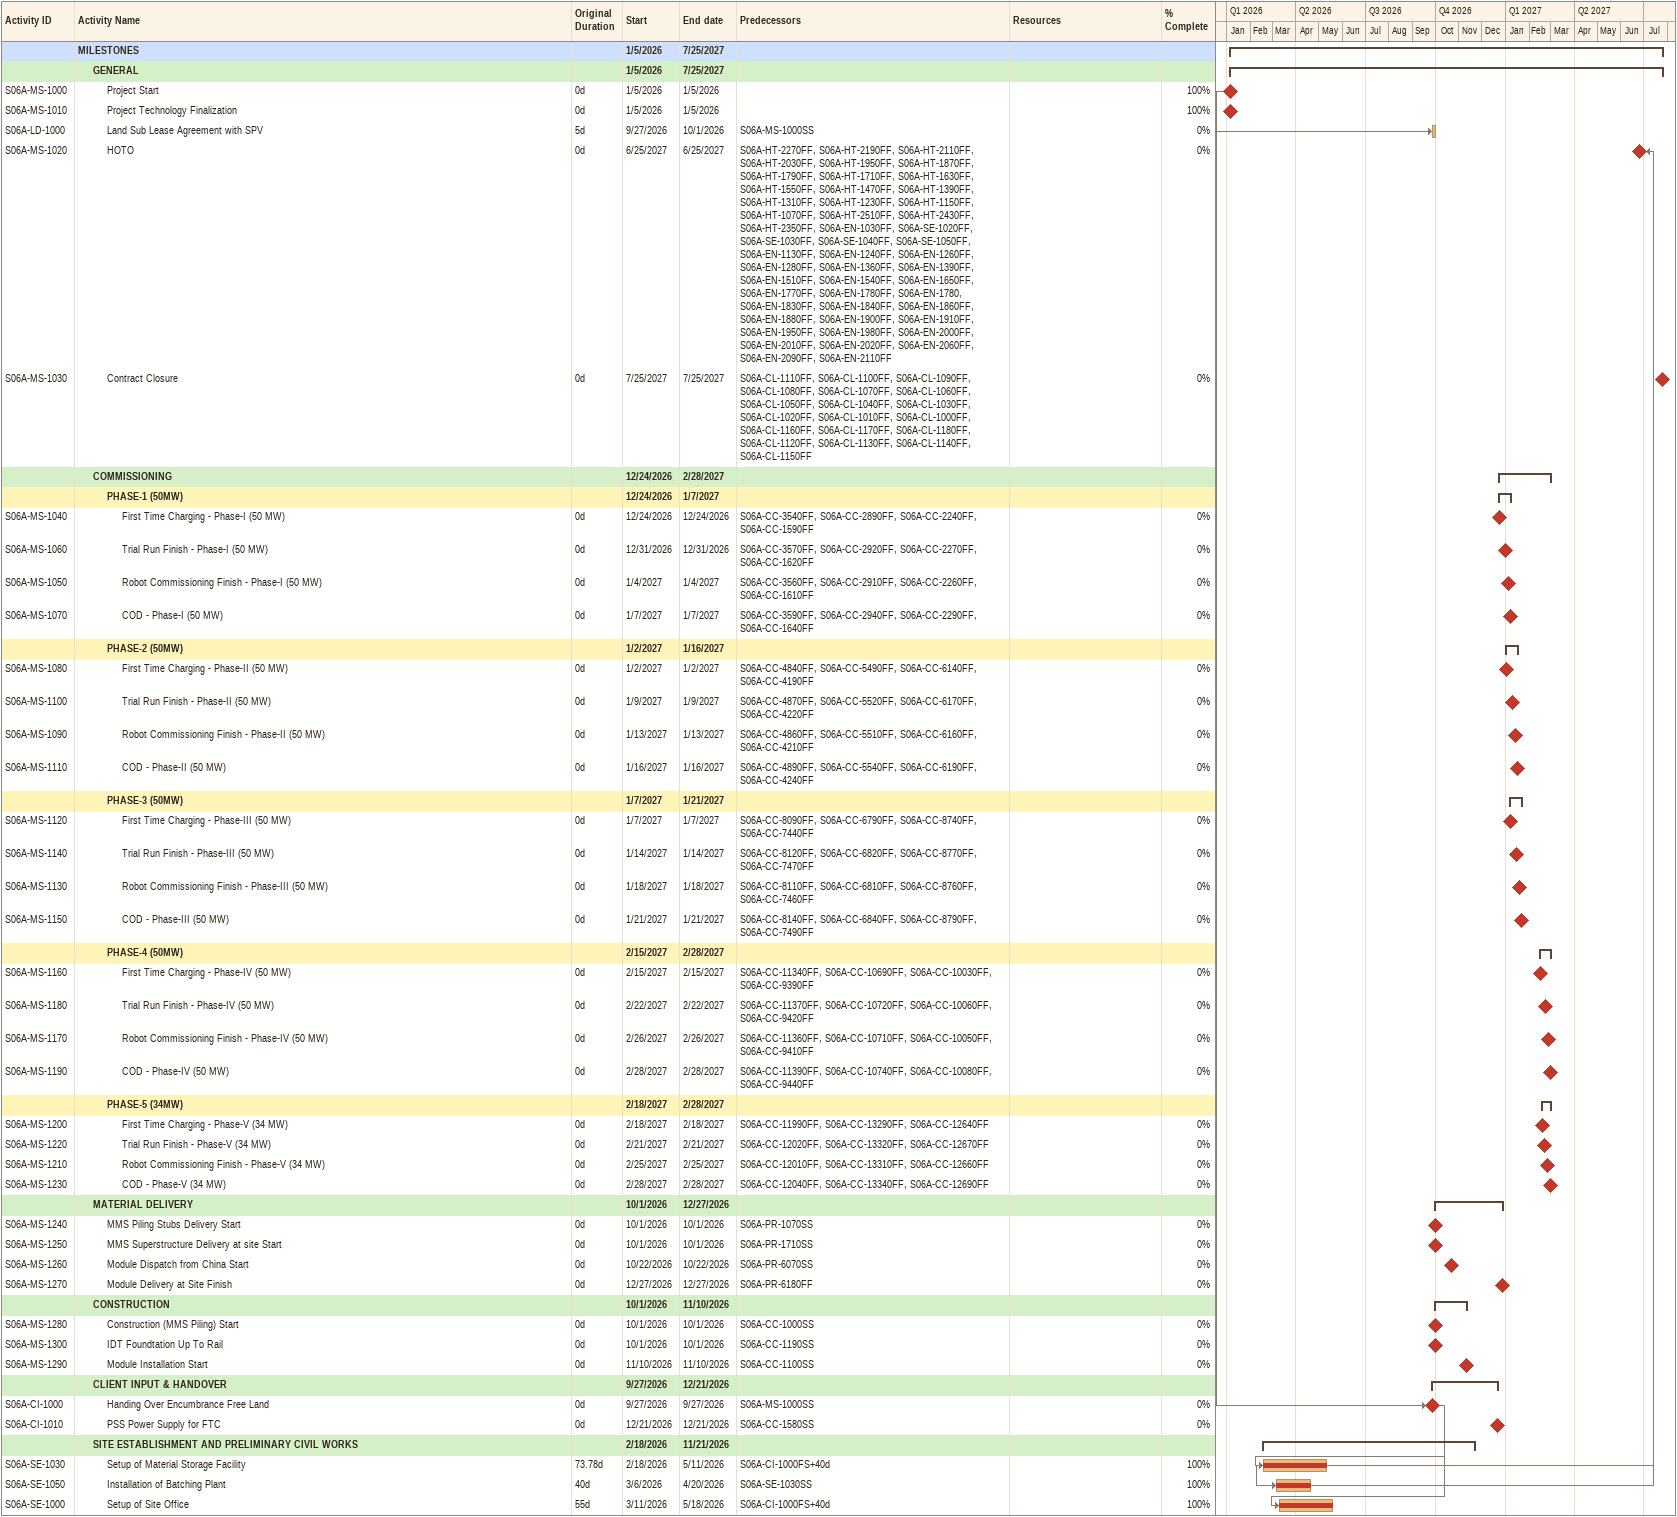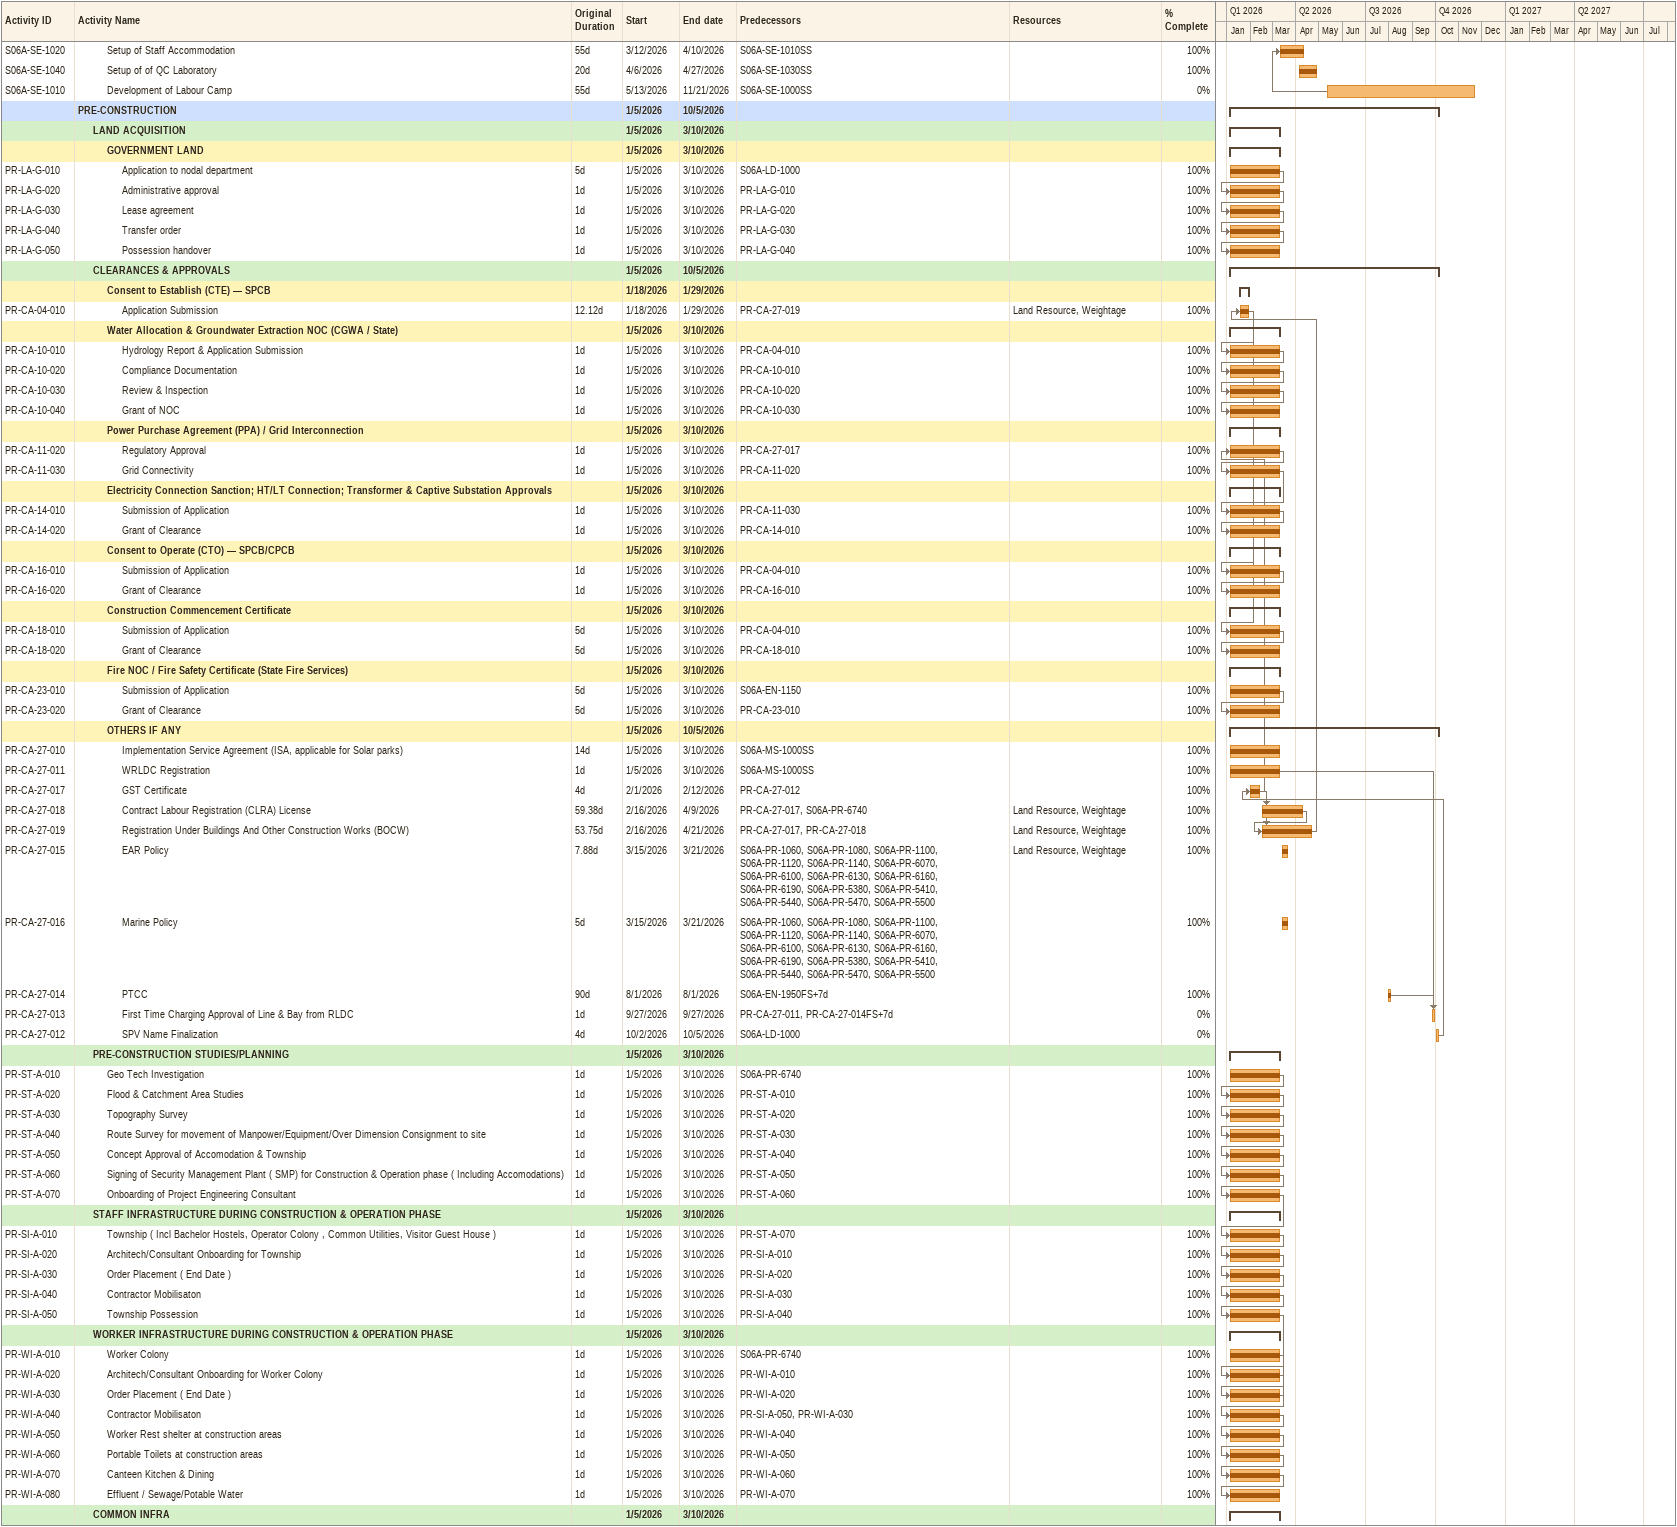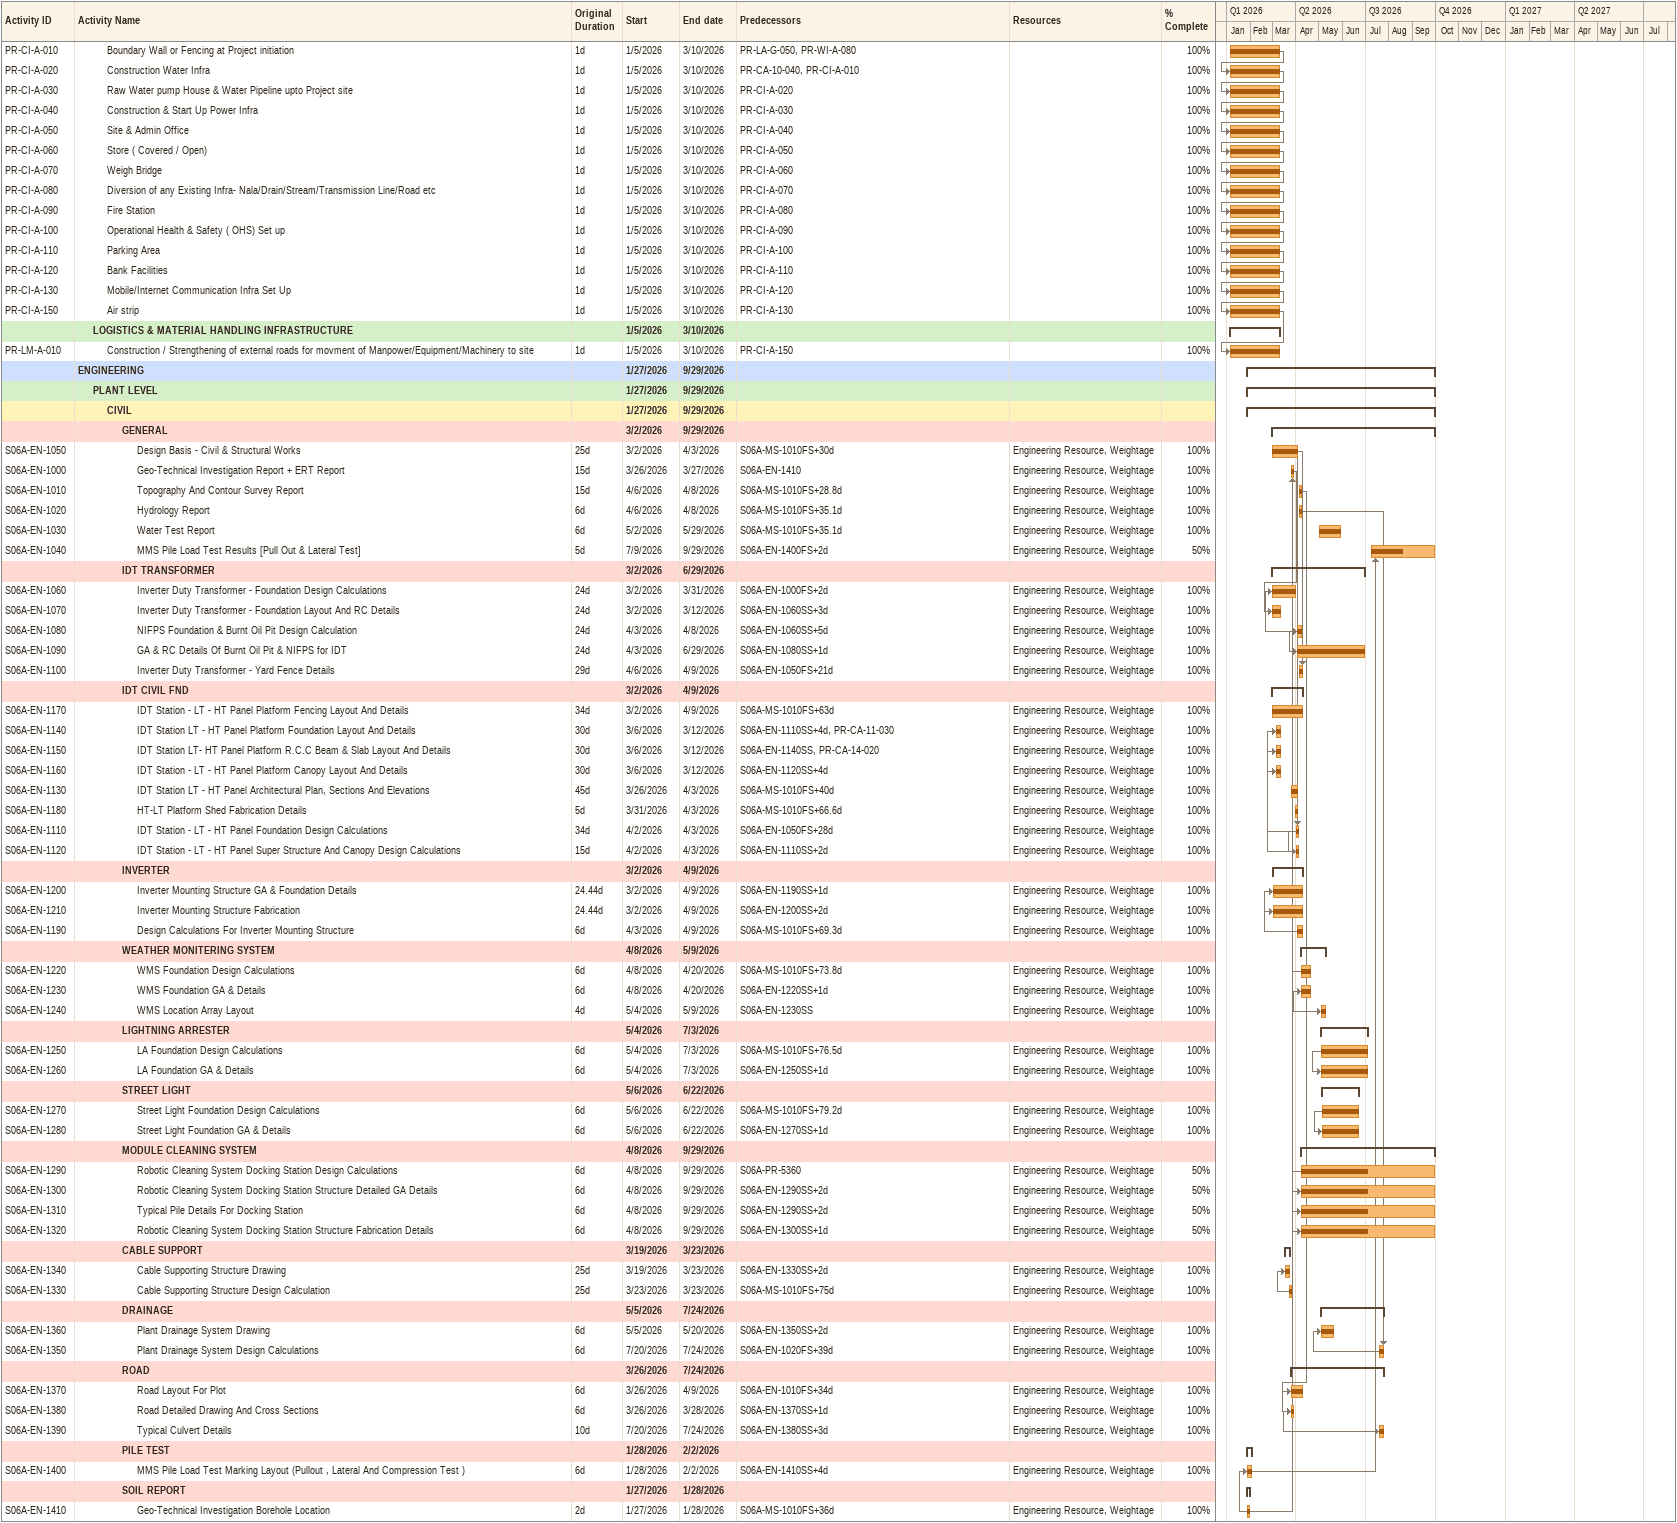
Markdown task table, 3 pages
| ID | Level | Task | Original duration | Start | Finish | Predecessors | Resources | % complete |
|---|---|---|---|---|---|---|---|---|
|  | 1 | **MILESTONES** |  | 2026-01-05 | 2027-07-25 |  |  |  |
|  | 2 | **GENERAL** |  | 2026-01-05 | 2027-07-25 |  |  |  |
| S06A-MS-1000 | 3 | Project Start | 0d | 2026-01-05 | 2026-01-05 |  |  | 100 |
| S06A-MS-1010 | 3 | Project Technology Finalization | 0d | 2026-01-05 | 2026-01-05 |  |  | 100 |
| S06A-LD-1000 | 3 | Land Sub Lease Agreement with SPV | 5d | 2026-09-27 | 2026-10-01 | S06A-MS-1000SS |  | 0 |
| S06A-MS-1020 | 3 | HOTO | 0d | 2027-06-25 | 2027-06-25 | S06A-HT-2270FF, S06A-HT-2190FF, S06A-HT-2110FF, S06A-HT-2030FF, S06A-HT-1950FF, S06A-HT-1870FF, S06A-HT-1790FF, S06A-HT-1710FF, S06A-HT-1630FF, S06A-HT-1550FF, S06A-HT-1470FF, S06A-HT-1390FF, S06A-HT-1310FF, S06A-HT-1230FF, S06A-HT-1150FF, S06A-HT-1070FF, S06A-HT-2510FF, S06A-HT-2430FF, S06A-HT-2350FF, S06A-EN-1030FF, S06A-SE-1020FF, S06A-SE-1030FF, S06A-SE-1040FF, S06A-SE-1050FF, S06A-EN-1130FF, S06A-EN-1240FF, S06A-EN-1260FF, S06A-EN-1280FF, S06A-EN-1360FF, S06A-EN-1390FF, S06A-EN-1510FF, S06A-EN-1540FF, S06A-EN-1650FF, S06A-EN-1770FF, S06A-EN-1780FF, S06A-EN-1780, S06A-EN-1830FF, S06A-EN-1840FF, S06A-EN-1860FF, S06A-EN-1880FF, S06A-EN-1900FF, S06A-EN-1910FF, S06A-EN-1950FF, S06A-EN-1980FF, S06A-EN-2000FF, S06A-EN-2010FF, S06A-EN-2020FF, S06A-EN-2060FF, S06A-EN-2090FF, S06A-EN-2110FF |  | 0 |
| S06A-MS-1030 | 3 | Contract Closure | 0d | 2027-07-25 | 2027-07-25 | S06A-CL-1110FF, S06A-CL-1100FF, S06A-CL-1090FF, S06A-CL-1080FF, S06A-CL-1070FF, S06A-CL-1060FF, S06A-CL-1050FF, S06A-CL-1040FF, S06A-CL-1030FF, S06A-CL-1020FF, S06A-CL-1010FF, S06A-CL-1000FF, S06A-CL-1160FF, S06A-CL-1170FF, S06A-CL-1180FF, S06A-CL-1120FF, S06A-CL-1130FF, S06A-CL-1140FF, S06A-CL-1150FF |  | 0 |
|  | 2 | **COMMISSIONING** |  | 2026-12-24 | 2027-02-28 |  |  |  |
|  | 3 | **PHASE-1 (50MW)** |  | 2026-12-24 | 2027-01-07 |  |  |  |
| S06A-MS-1040 | 4 | First Time Charging - Phase-I (50 MW) | 0d | 2026-12-24 | 2026-12-24 | S06A-CC-3540FF, S06A-CC-2890FF, S06A-CC-2240FF, S06A-CC-1590FF |  | 0 |
| S06A-MS-1060 | 4 | Trial Run Finish - Phase-I (50 MW) | 0d | 2026-12-31 | 2026-12-31 | S06A-CC-3570FF, S06A-CC-2920FF, S06A-CC-2270FF, S06A-CC-1620FF |  | 0 |
| S06A-MS-1050 | 4 | Robot Commissioning Finish - Phase-I (50 MW) | 0d | 2027-01-04 | 2027-01-04 | S06A-CC-3560FF, S06A-CC-2910FF, S06A-CC-2260FF, S06A-CC-1610FF |  | 0 |
| S06A-MS-1070 | 4 | COD - Phase-I (50 MW) | 0d | 2027-01-07 | 2027-01-07 | S06A-CC-3590FF, S06A-CC-2940FF, S06A-CC-2290FF, S06A-CC-1640FF |  | 0 |
|  | 3 | **PHASE-2 (50MW)** |  | 2027-01-02 | 2027-01-16 |  |  |  |
| S06A-MS-1080 | 4 | First Time Charging - Phase-II (50 MW) | 0d | 2027-01-02 | 2027-01-02 | S06A-CC-4840FF, S06A-CC-5490FF, S06A-CC-6140FF, S06A-CC-4190FF |  | 0 |
| S06A-MS-1100 | 4 | Trial Run Finish - Phase-II (50 MW) | 0d | 2027-01-09 | 2027-01-09 | S06A-CC-4870FF, S06A-CC-5520FF, S06A-CC-6170FF, S06A-CC-4220FF |  | 0 |
| S06A-MS-1090 | 4 | Robot Commissioning Finish - Phase-II (50 MW) | 0d | 2027-01-13 | 2027-01-13 | S06A-CC-4860FF, S06A-CC-5510FF, S06A-CC-6160FF, S06A-CC-4210FF |  | 0 |
| S06A-MS-1110 | 4 | COD - Phase-II (50 MW) | 0d | 2027-01-16 | 2027-01-16 | S06A-CC-4890FF, S06A-CC-5540FF, S06A-CC-6190FF, S06A-CC-4240FF |  | 0 |
|  | 3 | **PHASE-3 (50MW)** |  | 2027-01-07 | 2027-01-21 |  |  |  |
| S06A-MS-1120 | 4 | First Time Charging - Phase-III (50 MW) | 0d | 2027-01-07 | 2027-01-07 | S06A-CC-8090FF, S06A-CC-6790FF, S06A-CC-8740FF, S06A-CC-7440FF |  | 0 |
| S06A-MS-1140 | 4 | Trial Run Finish - Phase-III (50 MW) | 0d | 2027-01-14 | 2027-01-14 | S06A-CC-8120FF, S06A-CC-6820FF, S06A-CC-8770FF, S06A-CC-7470FF |  | 0 |
| S06A-MS-1130 | 4 | Robot Commissioning Finish - Phase-III (50 MW) | 0d | 2027-01-18 | 2027-01-18 | S06A-CC-8110FF, S06A-CC-6810FF, S06A-CC-8760FF, S06A-CC-7460FF |  | 0 |
| S06A-MS-1150 | 4 | COD - Phase-III (50 MW) | 0d | 2027-01-21 | 2027-01-21 | S06A-CC-8140FF, S06A-CC-6840FF, S06A-CC-8790FF, S06A-CC-7490FF |  | 0 |
|  | 3 | **PHASE-4 (50MW)** |  | 2027-02-15 | 2027-02-28 |  |  |  |
| S06A-MS-1160 | 4 | First Time Charging - Phase-IV (50 MW) | 0d | 2027-02-15 | 2027-02-15 | S06A-CC-11340FF, S06A-CC-10690FF, S06A-CC-10030FF, S06A-CC-9390FF |  | 0 |
| S06A-MS-1180 | 4 | Trial Run Finish - Phase-IV (50 MW) | 0d | 2027-02-22 | 2027-02-22 | S06A-CC-11370FF, S06A-CC-10720FF, S06A-CC-10060FF, S06A-CC-9420FF |  | 0 |
| S06A-MS-1170 | 4 | Robot Commissioning Finish - Phase-IV (50 MW) | 0d | 2027-02-26 | 2027-02-26 | S06A-CC-11360FF, S06A-CC-10710FF, S06A-CC-10050FF, S06A-CC-9410FF |  | 0 |
| S06A-MS-1190 | 4 | COD - Phase-IV (50 MW) | 0d | 2027-02-28 | 2027-02-28 | S06A-CC-11390FF, S06A-CC-10740FF, S06A-CC-10080FF, S06A-CC-9440FF |  | 0 |
|  | 3 | **PHASE-5 (34MW)** |  | 2027-02-18 | 2027-02-28 |  |  |  |
| S06A-MS-1200 | 4 | First Time Charging - Phase-V (34 MW) | 0d | 2027-02-18 | 2027-02-18 | S06A-CC-11990FF, S06A-CC-13290FF, S06A-CC-12640FF |  | 0 |
| S06A-MS-1220 | 4 | Trial Run Finish - Phase-V (34 MW) | 0d | 2027-02-21 | 2027-02-21 | S06A-CC-12020FF, S06A-CC-13320FF, S06A-CC-12670FF |  | 0 |
| S06A-MS-1210 | 4 | Robot Commissioning Finish - Phase-V (34 MW) | 0d | 2027-02-25 | 2027-02-25 | S06A-CC-12010FF, S06A-CC-13310FF, S06A-CC-12660FF |  | 0 |
| S06A-MS-1230 | 4 | COD - Phase-V (34 MW) | 0d | 2027-02-28 | 2027-02-28 | S06A-CC-12040FF, S06A-CC-13340FF, S06A-CC-12690FF |  | 0 |
|  | 2 | **MATERIAL DELIVERY** |  | 2026-10-01 | 2026-12-27 |  |  |  |
| S06A-MS-1240 | 3 | MMS Piling Stubs Delivery Start | 0d | 2026-10-01 | 2026-10-01 | S06A-PR-1070SS |  | 0 |
| S06A-MS-1250 | 3 | MMS Superstructure Delivery at site Start | 0d | 2026-10-01 | 2026-10-01 | S06A-PR-1710SS |  | 0 |
| S06A-MS-1260 | 3 | Module Dispatch from China Start | 0d | 2026-10-22 | 2026-10-22 | S06A-PR-6070SS |  | 0 |
| S06A-MS-1270 | 3 | Module Delivery at Site Finish | 0d | 2026-12-27 | 2026-12-27 | S06A-PR-6180FF |  | 0 |
|  | 2 | **CONSTRUCTION** |  | 2026-10-01 | 2026-11-10 |  |  |  |
| S06A-MS-1280 | 3 | Construction (MMS Piling) Start | 0d | 2026-10-01 | 2026-10-01 | S06A-CC-1000SS |  | 0 |
| S06A-MS-1300 | 3 | IDT Foundtation Up To Rail | 0d | 2026-10-01 | 2026-10-01 | S06A-CC-1190SS |  | 0 |
| S06A-MS-1290 | 3 | Module Installation Start | 0d | 2026-11-10 | 2026-11-10 | S06A-CC-1100SS |  | 0 |
|  | 2 | **CLIENT INPUT & HANDOVER** |  | 2026-09-27 | 2026-12-21 |  |  |  |
| S06A-CI-1000 | 3 | Handing Over Encumbrance Free Land | 0d | 2026-09-27 | 2026-09-27 | S06A-MS-1000SS |  | 0 |
| S06A-CI-1010 | 3 | PSS Power Supply for FTC | 0d | 2026-12-21 | 2026-12-21 | S06A-CC-1580SS |  | 0 |
|  | 2 | **SITE ESTABLISHMENT AND PRELIMINARY CIVIL WORKS** |  | 2026-02-18 | 2026-11-21 |  |  |  |
| S06A-SE-1030 | 3 | Setup of Material Storage Facility | 73.78d | 2026-02-18 | 2026-05-11 | S06A-CI-1000FS+40d |  | 100 |
| S06A-SE-1050 | 3 | Installation of Batching Plant | 40d | 2026-03-06 | 2026-04-20 | S06A-SE-1030SS |  | 100 |
| S06A-SE-1000 | 3 | Setup of Site Office | 55d | 2026-03-11 | 2026-05-18 | S06A-CI-1000FS+40d |  | 100 |
| S06A-SE-1020 | 3 | Setup of Staff Accommodation | 55d | 2026-03-12 | 2026-04-10 | S06A-SE-1010SS |  | 100 |
| S06A-SE-1040 | 3 | Setup of of QC Laboratory | 20d | 2026-04-06 | 2026-04-27 | S06A-SE-1030SS |  | 100 |
| S06A-SE-1010 | 3 | Development of Labour Camp | 55d | 2026-05-13 | 2026-11-21 | S06A-SE-1000SS |  | 0 |
|  | 1 | **PRE-CONSTRUCTION** |  | 2026-01-05 | 2026-10-05 |  |  |  |
|  | 2 | **LAND ACQUISITION** |  | 2026-01-05 | 2026-03-10 |  |  |  |
|  | 3 | **GOVERNMENT LAND** |  | 2026-01-05 | 2026-03-10 |  |  |  |
| PR-LA-G-010 | 4 | Application to nodal department | 5d | 2026-01-05 | 2026-03-10 | S06A-LD-1000 |  | 100 |
| PR-LA-G-020 | 4 | Administrative approval | 1d | 2026-01-05 | 2026-03-10 | PR-LA-G-010 |  | 100 |
| PR-LA-G-030 | 4 | Lease agreement | 1d | 2026-01-05 | 2026-03-10 | PR-LA-G-020 |  | 100 |
| PR-LA-G-040 | 4 | Transfer order | 1d | 2026-01-05 | 2026-03-10 | PR-LA-G-030 |  | 100 |
| PR-LA-G-050 | 4 | Possession handover | 1d | 2026-01-05 | 2026-03-10 | PR-LA-G-040 |  | 100 |
|  | 2 | **CLEARANCES & APPROVALS** |  | 2026-01-05 | 2026-10-05 |  |  |  |
|  | 3 | **Consent to Establish (CTE) — SPCB** |  | 2026-01-18 | 2026-01-29 |  |  |  |
| PR-CA-04-010 | 4 | Application Submission | 12.12d | 2026-01-18 | 2026-01-29 | PR-CA-27-019 | Land Resource, Weightage | 100 |
|  | 3 | **Water Allocation & Groundwater Extraction NOC (CGWA / State)** |  | 2026-01-05 | 2026-03-10 |  |  |  |
| PR-CA-10-010 | 4 | Hydrology Report & Application Submission | 1d | 2026-01-05 | 2026-03-10 | PR-CA-04-010 |  | 100 |
| PR-CA-10-020 | 4 | Compliance Documentation | 1d | 2026-01-05 | 2026-03-10 | PR-CA-10-010 |  | 100 |
| PR-CA-10-030 | 4 | Review & Inspection | 1d | 2026-01-05 | 2026-03-10 | PR-CA-10-020 |  | 100 |
| PR-CA-10-040 | 4 | Grant of NOC | 1d | 2026-01-05 | 2026-03-10 | PR-CA-10-030 |  | 100 |
|  | 3 | **Power Purchase Agreement (PPA) / Grid Interconnection** |  | 2026-01-05 | 2026-03-10 |  |  |  |
| PR-CA-11-020 | 4 | Regulatory Approval | 1d | 2026-01-05 | 2026-03-10 | PR-CA-27-017 |  | 100 |
| PR-CA-11-030 | 4 | Grid Connectivity | 1d | 2026-01-05 | 2026-03-10 | PR-CA-11-020 |  | 100 |
|  | 3 | **Electricity Connection Sanction; HT/LT Connection; Transformer & Captive Substation Approvals** |  | 2026-01-05 | 2026-03-10 |  |  |  |
| PR-CA-14-010 | 4 | Submission of Application | 1d | 2026-01-05 | 2026-03-10 | PR-CA-11-030 |  | 100 |
| PR-CA-14-020 | 4 | Grant of Clearance | 1d | 2026-01-05 | 2026-03-10 | PR-CA-14-010 |  | 100 |
|  | 3 | **Consent to Operate (CTO) — SPCB/CPCB** |  | 2026-01-05 | 2026-03-10 |  |  |  |
| PR-CA-16-010 | 4 | Submission of Application | 1d | 2026-01-05 | 2026-03-10 | PR-CA-04-010 |  | 100 |
| PR-CA-16-020 | 4 | Grant of Clearance | 1d | 2026-01-05 | 2026-03-10 | PR-CA-16-010 |  | 100 |
|  | 3 | **Construction Commencement Certificate** |  | 2026-01-05 | 2026-03-10 |  |  |  |
| PR-CA-18-010 | 4 | Submission of Application | 5d | 2026-01-05 | 2026-03-10 | PR-CA-04-010 |  | 100 |
| PR-CA-18-020 | 4 | Grant of Clearance | 5d | 2026-01-05 | 2026-03-10 | PR-CA-18-010 |  | 100 |
|  | 3 | **Fire NOC / Fire Safety Certificate (State Fire Services)** |  | 2026-01-05 | 2026-03-10 |  |  |  |
| PR-CA-23-010 | 4 | Submission of Application | 5d | 2026-01-05 | 2026-03-10 | S06A-EN-1150 |  | 100 |
| PR-CA-23-020 | 4 | Grant of Clearance | 5d | 2026-01-05 | 2026-03-10 | PR-CA-23-010 |  | 100 |
|  | 3 | **OTHERS IF ANY** |  | 2026-01-05 | 2026-10-05 |  |  |  |
| PR-CA-27-010 | 4 | Implementation Service Agreement (ISA, applicable for Solar parks) | 14d | 2026-01-05 | 2026-03-10 | S06A-MS-1000SS |  | 100 |
| PR-CA-27-011 | 4 | WRLDC Registration | 1d | 2026-01-05 | 2026-03-10 | S06A-MS-1000SS |  | 100 |
| PR-CA-27-017 | 4 | GST Certificate | 4d | 2026-02-01 | 2026-02-12 | PR-CA-27-012 |  | 100 |
| PR-CA-27-018 | 4 | Contract Labour Registration (CLRA) License | 59.38d | 2026-02-16 | 2026-04-09 | PR-CA-27-017, S06A-PR-6740 | Land Resource, Weightage | 100 |
| PR-CA-27-019 | 4 | Registration Under Buildings And Other Construction Works (BOCW) | 53.75d | 2026-02-16 | 2026-04-21 | PR-CA-27-017, PR-CA-27-018 | Land Resource, Weightage | 100 |
| PR-CA-27-015 | 4 | EAR Policy | 7.88d | 2026-03-15 | 2026-03-21 | S06A-PR-1060, S06A-PR-1080, S06A-PR-1100, S06A-PR-1120, S06A-PR-1140, S06A-PR-6070, S06A-PR-6100, S06A-PR-6130, S06A-PR-6160, S06A-PR-6190, S06A-PR-5380, S06A-PR-5410, S06A-PR-5440, S06A-PR-5470, S06A-PR-5500 | Land Resource, Weightage | 100 |
| PR-CA-27-016 | 4 | Marine Policy | 5d | 2026-03-15 | 2026-03-21 | S06A-PR-1060, S06A-PR-1080, S06A-PR-1100, S06A-PR-1120, S06A-PR-1140, S06A-PR-6070, S06A-PR-6100, S06A-PR-6130, S06A-PR-6160, S06A-PR-6190, S06A-PR-5380, S06A-PR-5410, S06A-PR-5440, S06A-PR-5470, S06A-PR-5500 |  | 100 |
| PR-CA-27-014 | 4 | PTCC | 90d | 2026-08-01 | 2026-08-01 | S06A-EN-1950FS+7d |  | 100 |
| PR-CA-27-013 | 4 | First Time Charging Approval of Line & Bay from RLDC | 1d | 2026-09-27 | 2026-09-27 | PR-CA-27-011, PR-CA-27-014FS+7d |  | 0 |
| PR-CA-27-012 | 4 | SPV Name Finalization | 4d | 2026-10-02 | 2026-10-05 | S06A-LD-1000 |  | 0 |
|  | 2 | **PRE-CONSTRUCTION STUDIES/PLANNING** |  | 2026-01-05 | 2026-03-10 |  |  |  |
| PR-ST-A-010 | 3 | Geo Tech Investigation | 1d | 2026-01-05 | 2026-03-10 | S06A-PR-6740 |  | 100 |
| PR-ST-A-020 | 3 | Flood & Catchment Area Studies | 1d | 2026-01-05 | 2026-03-10 | PR-ST-A-010 |  | 100 |
| PR-ST-A-030 | 3 | Topography Survey | 1d | 2026-01-05 | 2026-03-10 | PR-ST-A-020 |  | 100 |
| PR-ST-A-040 | 3 | Route Survey for movement of Manpower/Equipment/Over Dimension Consignment to site | 1d | 2026-01-05 | 2026-03-10 | PR-ST-A-030 |  | 100 |
| PR-ST-A-050 | 3 | Concept Approval of Accomodation & Township | 1d | 2026-01-05 | 2026-03-10 | PR-ST-A-040 |  | 100 |
| PR-ST-A-060 | 3 | Signing of Security Management Plant ( SMP) for Construction & Operation phase ( Including Accomodations) | 1d | 2026-01-05 | 2026-03-10 | PR-ST-A-050 |  | 100 |
| PR-ST-A-070 | 3 | Onboarding of Project Engineering Consultant | 1d | 2026-01-05 | 2026-03-10 | PR-ST-A-060 |  | 100 |
|  | 2 | **STAFF INFRASTRUCTURE DURING CONSTRUCTION & OPERATION PHASE** |  | 2026-01-05 | 2026-03-10 |  |  |  |
| PR-SI-A-010 | 3 | Township ( Incl Bachelor Hostels, Operator Colony , Common Utilities, Visitor Guest House ) | 1d | 2026-01-05 | 2026-03-10 | PR-ST-A-070 |  | 100 |
| PR-SI-A-020 | 3 | Architech/Consultant Onboarding for Township | 1d | 2026-01-05 | 2026-03-10 | PR-SI-A-010 |  | 100 |
| PR-SI-A-030 | 3 | Order Placement ( End Date ) | 1d | 2026-01-05 | 2026-03-10 | PR-SI-A-020 |  | 100 |
| PR-SI-A-040 | 3 | Contractor Mobilisaton | 1d | 2026-01-05 | 2026-03-10 | PR-SI-A-030 |  | 100 |
| PR-SI-A-050 | 3 | Township Possession | 1d | 2026-01-05 | 2026-03-10 | PR-SI-A-040 |  | 100 |
|  | 2 | **WORKER INFRASTRUCTURE DURING CONSTRUCTION & OPERATION PHASE** |  | 2026-01-05 | 2026-03-10 |  |  |  |
| PR-WI-A-010 | 3 | Worker Colony | 1d | 2026-01-05 | 2026-03-10 | S06A-PR-6740 |  | 100 |
| PR-WI-A-020 | 3 | Architech/Consultant Onboarding for Worker Colony | 1d | 2026-01-05 | 2026-03-10 | PR-WI-A-010 |  | 100 |
| PR-WI-A-030 | 3 | Order Placement ( End Date ) | 1d | 2026-01-05 | 2026-03-10 | PR-WI-A-020 |  | 100 |
| PR-WI-A-040 | 3 | Contractor Mobilisaton | 1d | 2026-01-05 | 2026-03-10 | PR-SI-A-050, PR-WI-A-030 |  | 100 |
| PR-WI-A-050 | 3 | Worker Rest shelter at construction areas | 1d | 2026-01-05 | 2026-03-10 | PR-WI-A-040 |  | 100 |
| PR-WI-A-060 | 3 | Portable Toilets at construction areas | 1d | 2026-01-05 | 2026-03-10 | PR-WI-A-050 |  | 100 |
| PR-WI-A-070 | 3 | Canteen Kitchen & Dining | 1d | 2026-01-05 | 2026-03-10 | PR-WI-A-060 |  | 100 |
| PR-WI-A-080 | 3 | Effluent / Sewage/Potable Water | 1d | 2026-01-05 | 2026-03-10 | PR-WI-A-070 |  | 100 |
|  | 2 | **COMMON INFRA** |  | 2026-01-05 | 2026-03-10 |  |  |  |
| PR-CI-A-010 | 3 | Boundary Wall or Fencing at Project initiation | 1d | 2026-01-05 | 2026-03-10 | PR-LA-G-050, PR-WI-A-080 |  | 100 |
| PR-CI-A-020 | 3 | Construction Water Infra | 1d | 2026-01-05 | 2026-03-10 | PR-CA-10-040, PR-CI-A-010 |  | 100 |
| PR-CI-A-030 | 3 | Raw Water pump House & Water Pipeline upto Project site | 1d | 2026-01-05 | 2026-03-10 | PR-CI-A-020 |  | 100 |
| PR-CI-A-040 | 3 | Construction & Start Up Power Infra | 1d | 2026-01-05 | 2026-03-10 | PR-CI-A-030 |  | 100 |
| PR-CI-A-050 | 3 | Site & Admin Office | 1d | 2026-01-05 | 2026-03-10 | PR-CI-A-040 |  | 100 |
| PR-CI-A-060 | 3 | Store ( Covered / Open) | 1d | 2026-01-05 | 2026-03-10 | PR-CI-A-050 |  | 100 |
| PR-CI-A-070 | 3 | Weigh Bridge | 1d | 2026-01-05 | 2026-03-10 | PR-CI-A-060 |  | 100 |
| PR-CI-A-080 | 3 | Diversion of any Existing Infra- Nala/Drain/Stream/Transmission Line/Road etc | 1d | 2026-01-05 | 2026-03-10 | PR-CI-A-070 |  | 100 |
| PR-CI-A-090 | 3 | Fire Station | 1d | 2026-01-05 | 2026-03-10 | PR-CI-A-080 |  | 100 |
| PR-CI-A-100 | 3 | Operational Health & Safety ( OHS) Set up | 1d | 2026-01-05 | 2026-03-10 | PR-CI-A-090 |  | 100 |
| PR-CI-A-110 | 3 | Parking Area | 1d | 2026-01-05 | 2026-03-10 | PR-CI-A-100 |  | 100 |
| PR-CI-A-120 | 3 | Bank Facilities | 1d | 2026-01-05 | 2026-03-10 | PR-CI-A-110 |  | 100 |
| PR-CI-A-130 | 3 | Mobile/Internet Communication Infra Set Up | 1d | 2026-01-05 | 2026-03-10 | PR-CI-A-120 |  | 100 |
| PR-CI-A-150 | 3 | Air strip | 1d | 2026-01-05 | 2026-03-10 | PR-CI-A-130 |  | 100 |
|  | 2 | **LOGISTICS & MATERIAL HANDLING INFRASTRUCTURE** |  | 2026-01-05 | 2026-03-10 |  |  |  |
| PR-LM-A-010 | 3 | Construction / Strengthening of external roads for movment of Manpower/Equipment/Machinery to site | 1d | 2026-01-05 | 2026-03-10 | PR-CI-A-150 |  | 100 |
|  | 1 | **ENGINEERING** |  | 2026-01-27 | 2026-09-29 |  |  |  |
|  | 2 | **PLANT LEVEL** |  | 2026-01-27 | 2026-09-29 |  |  |  |
|  | 3 | **CIVIL** |  | 2026-01-27 | 2026-09-29 |  |  |  |
|  | 4 | **GENERAL** |  | 2026-03-02 | 2026-09-29 |  |  |  |
| S06A-EN-1050 | 5 | Design Basis - Civil & Structural Works | 25d | 2026-03-02 | 2026-04-03 | S06A-MS-1010FS+30d | Engineering Resource, Weightage | 100 |
| S06A-EN-1000 | 5 | Geo-Technical Investigation Report + ERT Report | 15d | 2026-03-26 | 2026-03-27 | S06A-EN-1410 | Engineering Resource, Weightage | 100 |
| S06A-EN-1010 | 5 | Topography And Contour Survey Report | 15d | 2026-04-06 | 2026-04-08 | S06A-MS-1010FS+28.8d | Engineering Resource, Weightage | 100 |
| S06A-EN-1020 | 5 | Hydrology Report | 6d | 2026-04-06 | 2026-04-08 | S06A-MS-1010FS+35.1d | Engineering Resource, Weightage | 100 |
| S06A-EN-1030 | 5 | Water Test Report | 6d | 2026-05-02 | 2026-05-29 | S06A-MS-1010FS+35.1d | Engineering Resource, Weightage | 100 |
| S06A-EN-1040 | 5 | MMS Pile Load Test Results [Pull Out & Lateral Test] | 5d | 2026-07-09 | 2026-09-29 | S06A-EN-1400FS+2d | Engineering Resource, Weightage | 50 |
|  | 4 | **IDT TRANSFORMER** |  | 2026-03-02 | 2026-06-29 |  |  |  |
| S06A-EN-1060 | 5 | Inverter Duty Transformer - Foundation Design Calculations | 24d | 2026-03-02 | 2026-03-31 | S06A-EN-1000FS+2d | Engineering Resource, Weightage | 100 |
| S06A-EN-1070 | 5 | Inverter Duty Transformer - Foundation Layout And RC Details | 24d | 2026-03-02 | 2026-03-12 | S06A-EN-1060SS+3d | Engineering Resource, Weightage | 100 |
| S06A-EN-1080 | 5 | NIFPS Foundation & Burnt Oil Pit Design Calculation | 24d | 2026-04-03 | 2026-04-08 | S06A-EN-1060SS+5d | Engineering Resource, Weightage | 100 |
| S06A-EN-1090 | 5 | GA & RC Details Of Burnt Oil Pit & NIFPS for IDT | 24d | 2026-04-03 | 2026-06-29 | S06A-EN-1080SS+1d | Engineering Resource, Weightage | 100 |
| S06A-EN-1100 | 5 | Inverter Duty Transformer - Yard Fence Details | 29d | 2026-04-06 | 2026-04-09 | S06A-EN-1050FS+21d | Engineering Resource, Weightage | 100 |
|  | 4 | **IDT CIVIL FND** |  | 2026-03-02 | 2026-04-09 |  |  |  |
| S06A-EN-1170 | 5 | IDT Station - LT - HT Panel Platform Fencing Layout And Details | 34d | 2026-03-02 | 2026-04-09 | S06A-MS-1010FS+63d | Engineering Resource, Weightage | 100 |
| S06A-EN-1140 | 5 | IDT Station LT - HT Panel Platform Foundation Layout And Details | 30d | 2026-03-06 | 2026-03-12 | S06A-EN-1110SS+4d, PR-CA-11-030 | Engineering Resource, Weightage | 100 |
| S06A-EN-1150 | 5 | IDT Station LT- HT Panel Platform R.C.C Beam & Slab Layout And Details | 30d | 2026-03-06 | 2026-03-12 | S06A-EN-1140SS, PR-CA-14-020 | Engineering Resource, Weightage | 100 |
| S06A-EN-1160 | 5 | IDT Station - LT - HT Panel Platform Canopy Layout And Details | 30d | 2026-03-06 | 2026-03-12 | S06A-EN-1120SS+4d | Engineering Resource, Weightage | 100 |
| S06A-EN-1130 | 5 | IDT Station LT - HT Panel Architectural Plan, Sections And Elevations | 45d | 2026-03-26 | 2026-04-03 | S06A-MS-1010FS+40d | Engineering Resource, Weightage | 100 |
| S06A-EN-1180 | 5 | HT-LT Platform Shed Fabrication Details | 5d | 2026-03-31 | 2026-04-03 | S06A-MS-1010FS+66.6d | Engineering Resource, Weightage | 100 |
| S06A-EN-1110 | 5 | IDT Station - LT - HT Panel Foundation Design Calculations | 34d | 2026-04-02 | 2026-04-03 | S06A-EN-1050FS+28d | Engineering Resource, Weightage | 100 |
| S06A-EN-1120 | 5 | IDT Station - LT - HT Panel Super Structure And Canopy Design Calculations | 15d | 2026-04-02 | 2026-04-03 | S06A-EN-1110SS+2d | Engineering Resource, Weightage | 100 |
|  | 4 | **INVERTER** |  | 2026-03-02 | 2026-04-09 |  |  |  |
| S06A-EN-1200 | 5 | Inverter Mounting Structure GA & Foundation Details | 24.44d | 2026-03-02 | 2026-04-09 | S06A-EN-1190SS+1d | Engineering Resource, Weightage | 100 |
| S06A-EN-1210 | 5 | Inverter Mounting Structure Fabrication | 24.44d | 2026-03-02 | 2026-04-09 | S06A-EN-1200SS+2d | Engineering Resource, Weightage | 100 |
| S06A-EN-1190 | 5 | Design Calculations For Inverter Mounting Structure | 6d | 2026-04-03 | 2026-04-09 | S06A-MS-1010FS+69.3d | Engineering Resource, Weightage | 100 |
|  | 4 | **WEATHER MONITERING SYSTEM** |  | 2026-04-08 | 2026-05-09 |  |  |  |
| S06A-EN-1220 | 5 | WMS Foundation Design Calculations | 6d | 2026-04-08 | 2026-04-20 | S06A-MS-1010FS+73.8d | Engineering Resource, Weightage | 100 |
| S06A-EN-1230 | 5 | WMS Foundation GA & Details | 6d | 2026-04-08 | 2026-04-20 | S06A-EN-1220SS+1d | Engineering Resource, Weightage | 100 |
| S06A-EN-1240 | 5 | WMS Location Array Layout | 4d | 2026-05-04 | 2026-05-09 | S06A-EN-1230SS | Engineering Resource, Weightage | 100 |
|  | 4 | **LIGHTNING ARRESTER** |  | 2026-05-04 | 2026-07-03 |  |  |  |
| S06A-EN-1250 | 5 | LA Foundation Design Calculations | 6d | 2026-05-04 | 2026-07-03 | S06A-MS-1010FS+76.5d | Engineering Resource, Weightage | 100 |
| S06A-EN-1260 | 5 | LA Foundation GA & Details | 6d | 2026-05-04 | 2026-07-03 | S06A-EN-1250SS+1d | Engineering Resource, Weightage | 100 |
|  | 4 | **STREET LIGHT** |  | 2026-05-06 | 2026-06-22 |  |  |  |
| S06A-EN-1270 | 5 | Street Light Foundation Design Calculations | 6d | 2026-05-06 | 2026-06-22 | S06A-MS-1010FS+79.2d | Engineering Resource, Weightage | 100 |
| S06A-EN-1280 | 5 | Street Light Foundation GA & Details | 6d | 2026-05-06 | 2026-06-22 | S06A-EN-1270SS+1d | Engineering Resource, Weightage | 100 |
|  | 4 | **MODULE CLEANING SYSTEM** |  | 2026-04-08 | 2026-09-29 |  |  |  |
| S06A-EN-1290 | 5 | Robotic Cleaning System Docking Station Design Calculations | 6d | 2026-04-08 | 2026-09-29 | S06A-PR-5360 | Engineering Resource, Weightage | 50 |
| S06A-EN-1300 | 5 | Robotic Cleaning System Docking Station Structure Detailed GA Details | 6d | 2026-04-08 | 2026-09-29 | S06A-EN-1290SS+2d | Engineering Resource, Weightage | 50 |
| S06A-EN-1310 | 5 | Typical Pile Details For Docking Station | 6d | 2026-04-08 | 2026-09-29 | S06A-EN-1290SS+2d | Engineering Resource, Weightage | 50 |
| S06A-EN-1320 | 5 | Robotic Cleaning System Docking Station Structure Fabrication Details | 6d | 2026-04-08 | 2026-09-29 | S06A-EN-1300SS+1d | Engineering Resource, Weightage | 50 |
|  | 4 | **CABLE SUPPORT** |  | 2026-03-19 | 2026-03-23 |  |  |  |
| S06A-EN-1340 | 5 | Cable Supporting Structure Drawing | 25d | 2026-03-19 | 2026-03-23 | S06A-EN-1330SS+2d | Engineering Resource, Weightage | 100 |
| S06A-EN-1330 | 5 | Cable Supporting Structure Design Calculation | 25d | 2026-03-23 | 2026-03-23 | S06A-MS-1010FS+75d | Engineering Resource, Weightage | 100 |
|  | 4 | **DRAINAGE** |  | 2026-05-05 | 2026-07-24 |  |  |  |
| S06A-EN-1360 | 5 | Plant Drainage System Drawing | 6d | 2026-05-05 | 2026-05-20 | S06A-EN-1350SS+2d | Engineering Resource, Weightage | 100 |
| S06A-EN-1350 | 5 | Plant Drainage System Design Calculations | 6d | 2026-07-20 | 2026-07-24 | S06A-EN-1020FS+39d | Engineering Resource, Weightage | 100 |
|  | 4 | **ROAD** |  | 2026-03-26 | 2026-07-24 |  |  |  |
| S06A-EN-1370 | 5 | Road Layout For Plot | 6d | 2026-03-26 | 2026-04-09 | S06A-EN-1010FS+34d | Engineering Resource, Weightage | 100 |
| S06A-EN-1380 | 5 | Road Detailed Drawing And Cross Sections | 6d | 2026-03-26 | 2026-03-28 | S06A-EN-1370SS+1d | Engineering Resource, Weightage | 100 |
| S06A-EN-1390 | 5 | Typical Culvert Details | 10d | 2026-07-20 | 2026-07-24 | S06A-EN-1380SS+3d | Engineering Resource, Weightage | 100 |
|  | 4 | **PILE TEST** |  | 2026-01-28 | 2026-02-02 |  |  |  |
| S06A-EN-1400 | 5 | MMS Pile Load Test Marking Layout (Pullout , Lateral And Compression Test ) | 6d | 2026-01-28 | 2026-02-02 | S06A-EN-1410SS+4d | Engineering Resource, Weightage | 100 |
|  | 4 | **SOIL REPORT** |  | 2026-01-27 | 2026-01-28 |  |  |  |
| S06A-EN-1410 | 5 | Geo-Technical Investigation Borehole Location | 2d | 2026-01-27 | 2026-01-28 | S06A-MS-1010FS+36d | Engineering Resource, Weightage | 100 |
